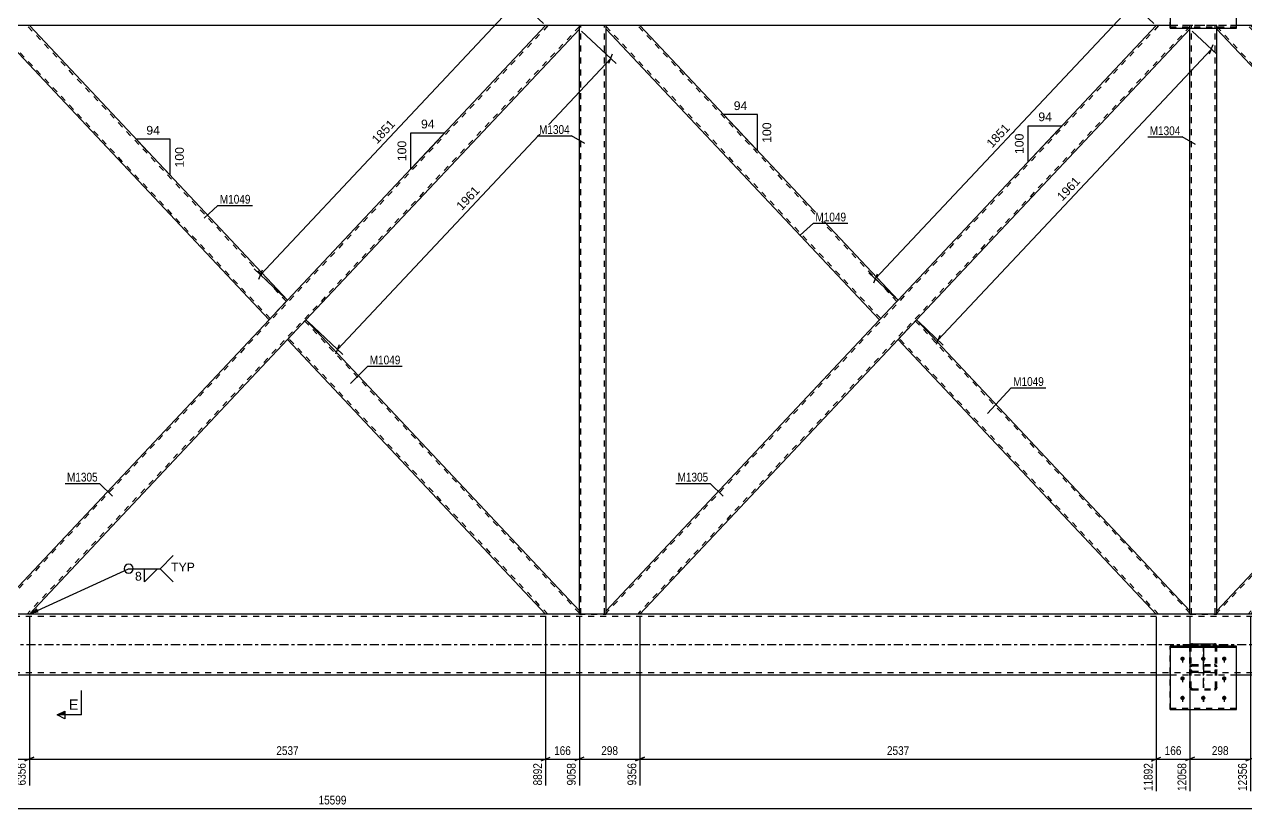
# Model space of a CAD drawing. Header units: millimetres. Extents: x -82 to 1107, y -634 to 207.
# Drawn here: x 417.7 to 817.7, y -266.4 to -9.6 of the extents above; entities that cross this region are included whole.
import ezdxf

# ---------------------------------------------------------------- set-up
doc = ezdxf.new("R2010")
doc.units = ezdxf.units.MM
doc.linetypes.add('DXK_LINE_DOT2', pattern=[3.9198, 1.9599, -1.9599])
doc.linetypes.add('DXK_LINE_DOT3', pattern=[5.9187, 2.979, -0.9799, 0.9799, -0.9799])
doc.styles.add('Arial', font='ARIAL.TTF', dxfattribs={"height": 0.2})
doc.styles.add('Arial Narrow', font='ARIALN.TTF', dxfattribs={"height": 0.2})

# ---------------------------------------------------------------- blocks, each defined once
blk = doc.blocks.new('Part-348435297-4026 - 3826')
at = {"color": 2, "linetype": 'Continuous'}
for p, q in [((814.67, 9.92), (793.01, 9.92)), ((793.01, 9.92), (793.01, -10.81)), ((793.01, 9.55), (814.67, 9.55)), ((814.67, -10.81), (814.67, 9.92)), ((793.01, -10.81), (814.67, -10.81))]:
    blk.add_line(p, q, dxfattribs=at)
at = {"color": 7, "linetype": 'DXK_LINE_DOT2'}
blk.add_line((793.01, -10.44), (814.67, -10.44), dxfattribs=at)
blk = doc.blocks.new('Part-348435297-3962 - 3826')
at = {"color": 7, "linetype": 'DXK_LINE_DOT2'}
for p, q in [((808.23, -10), (799.43, -10)), ((799.43, -11.1), (799.43, -10)), ((799.97, -202.67), (799.97, -10)), ((807.7, -202.67), (807.7, -10)), ((808.23, -11.1), (808.23, -10)), ((799.43, -202.67), (799.43, -201.57)), ((799.43, -202.67), (808.23, -202.67)), ((808.23, -202.67), (808.23, -201.57))]:
    blk.add_line(p, q, dxfattribs=at)
at = {"color": 2, "linetype": 'Continuous'}
for p, q in [((799.43, -201.57), (799.43, -11.1)), ((808.23, -201.57), (808.23, -11.1))]:
    blk.add_line(p, q, dxfattribs=at)
blk = doc.blocks.new('Part-348435297-4035 - 3826')
at = {"color": 7, "linetype": 'DXK_LINE_DOT2'}
for p, q in [((793.01, -10.81), (793.01, 9.92)), ((793.01, 9.92), (814.67, 9.92)), ((793.01, 9.55), (814.67, 9.55)), ((814.67, -10.81), (814.67, 9.92)), ((793.01, -10.44), (814.67, -10.44)), ((814.67, -10.81), (793.01, -10.81))]:
    blk.add_line(p, q, dxfattribs=at)
blk = doc.blocks.new('Part-348435297-3907 - 3826')
at = {"color": 7, "linetype": 'DXK_LINE_DOT2'}
for p, q in [((419.29, -10), (408.24, -10)), ((408.24, -10.81), (408.24, -10)), ((498.16, -105.94), (408.24, -10.32)), ((503.47, -100.3), (418.56, -10)), ((503.78, -99.97), (503.11, -100.69)), ((498.16, -105.94), (498.19, -105.91))]:
    blk.add_line(p, q, dxfattribs=at)
at = {"color": 2, "linetype": 'Continuous'}
for p, q in [((408.24, -11.1), (408.24, -10.81)), ((497.8, -106.33), (408.24, -11.1)), ((503.84, -99.91), (419.29, -10)), ((503.84, -99.91), (503.11, -100.69)), ((503.11, -100.69), (497.8, -106.33))]:
    blk.add_line(p, q, dxfattribs=at)
blk = doc.blocks.new('Part-348435297-3966 - 3826')
at = {"color": 7, "linetype": 'DXK_LINE_DOT2'}
for p, q in [((799.44, -213.24), (799.45, -213.18)), ((799.44, -226.74), (799.44, -213.24)), ((799.87, -213.07), (799.84, -213.24)), ((799.84, -226.74), (799.84, -213.24)), ((799.96, -212.94), (799.87, -213.07)), ((800.09, -212.84), (799.96, -212.94)), ((800.24, -212.81), (800.09, -212.84)), ((800.24, -212.81), (807.44, -212.81)), ((807.59, -212.84), (807.44, -212.81)), ((807.72, -212.94), (807.59, -212.84)), ((807.81, -213.07), (807.72, -212.94)), ((807.84, -213.24), (807.81, -213.07)), ((807.84, -226.74), (807.84, -213.24)), ((808.23, -213.18), (808.24, -213.24)), ((808.24, -226.74), (808.24, -213.24)), ((799.5, -219.69), (799.44, -219.98)), ((799.68, -219.45), (799.5, -219.69)), ((799.94, -219.28), (799.68, -219.45)), ((799.84, -219.98), (799.87, -219.83)), ((799.87, -219.83), (799.96, -219.71)), ((800.24, -219.23), (799.94, -219.28)), ((799.96, -219.71), (800.09, -219.63)), ((800.09, -219.63), (800.24, -219.6)), ((800.24, -219.23), (807.44, -219.23)), ((800.24, -219.6), (807.44, -219.6)), ((807.75, -219.28), (807.44, -219.23)), ((807.44, -219.6), (807.59, -219.63)), ((807.59, -219.63), (807.72, -219.71)), ((807.72, -219.71), (807.81, -219.83)), ((808.01, -219.45), (807.75, -219.28)), ((807.81, -219.83), (807.84, -219.98)), ((808.18, -219.69), (808.01, -219.45)), ((808.24, -219.98), (808.18, -219.69)), ((799.5, -221.22), (799.44, -220.9)), ((799.84, -220.9), (799.87, -221.06)), ((799.87, -221.06), (799.96, -221.2)), ((800.24, -221.75), (799.94, -221.68)), ((799.96, -221.2), (800.09, -221.29)), ((800.09, -221.29), (800.24, -221.32)), ((800.24, -221.32), (807.44, -221.32)), ((800.24, -221.75), (807.44, -221.75)), ((807.44, -221.32), (807.59, -221.29)), ((807.75, -221.68), (807.44, -221.75)), ((807.59, -221.29), (807.72, -221.2)), ((807.72, -221.2), (807.81, -221.06)), ((807.81, -221.06), (807.84, -220.9)), ((808.24, -220.9), (808.18, -221.22)), ((799.44, -226.74), (799.5, -227.03)), ((799.5, -227.03), (799.68, -227.27)), ((799.68, -227.27), (799.94, -227.44)), ((799.87, -226.89), (799.84, -226.74)), ((799.96, -227.01), (799.87, -226.89)), ((799.94, -227.44), (800.24, -227.49)), ((800.09, -227.09), (799.96, -227.01)), ((800.24, -227.12), (800.09, -227.09)), ((800.24, -227.12), (807.44, -227.12)), ((800.24, -227.49), (807.44, -227.49)), ((807.59, -227.09), (807.44, -227.12)), ((807.44, -227.49), (807.75, -227.44)), ((807.72, -227.01), (807.59, -227.09)), ((807.81, -226.89), (807.72, -227.01)), ((807.75, -227.44), (808.01, -227.27)), ((807.84, -226.74), (807.81, -226.89)), ((808.01, -227.27), (808.18, -227.03)), ((808.18, -227.03), (808.24, -226.74))]:
    blk.add_line(p, q, dxfattribs=at)
at = {"color": 2, "linetype": 'Continuous'}
for p, q in [((799.45, -213.18), (799.5, -212.91)), ((799.94, -212.45), (800.24, -212.38)), ((800.24, -212.38), (807.44, -212.38)), ((807.44, -212.38), (807.75, -212.45)), ((808.18, -212.91), (808.23, -213.18))]:
    blk.add_line(p, q, dxfattribs=at)
at = {"color": 7, "linetype": 'DXK_LINE_DOT3'}
blk.add_line((803.84, -213.65), (803.84, -226.78), dxfattribs=at)
at = {"color": 2, "linetype": 'Continuous'}
for centre, start, end in [((800.28, -213.2), 114.3199, 159.2417), ((807.41, -213.2), 20.7583, 65.6801)]:
    blk.add_arc(centre, 0.827, start, end, dxfattribs=at)
at = {"color": 7, "linetype": 'DXK_LINE_DOT2'}
for centre, start, end in [((800.28, -220.93), 200.7583, 245.6801), ((807.41, -220.93), 294.3199, 339.2417)]:
    blk.add_arc(centre, 0.827, start, end, dxfattribs=at)
blk = doc.blocks.new('Part-348435297-3902 - 3826')
at = {"color": 7, "linetype": 'DXK_LINE_DOT2'}
for p, q in [((589.12, -10), (408.24, -202.34)), ((599.43, -10.32), (418.56, -202.67)), ((599.43, -10), (588.39, -10)), ((503.84, -99.91), (497.8, -106.33)), ((509.88, -106.33), (503.84, -112.76)), ((419.29, -202.67), (408.24, -202.67))]:
    blk.add_line(p, q, dxfattribs=at)
at = {"color": 2, "linetype": 'Continuous'}
for p, q in [((588.39, -10), (503.84, -99.91)), ((599.43, -11.1), (509.88, -106.33)), ((599.43, -11.1), (599.43, -10)), ((497.8, -106.33), (408.24, -201.57)), ((503.84, -112.76), (419.29, -202.67)), ((408.24, -202.67), (408.24, -201.57))]:
    blk.add_line(p, q, dxfattribs=at)
blk = doc.blocks.new('Part-348435297-3912 - 3826')
at = {"color": 7, "linetype": 'DXK_LINE_DOT2'}
for p, q in [((789.12, -10), (608.23, -202.34)), ((799.43, -10.32), (618.55, -202.67)), ((799.43, -10), (788.39, -10)), ((799.43, -10.81), (799.43, -10)), ((703.83, -99.91), (697.79, -106.33)), ((709.87, -106.33), (703.83, -112.76)), ((619.28, -202.67), (608.23, -202.67))]:
    blk.add_line(p, q, dxfattribs=at)
at = {"color": 2, "linetype": 'Continuous'}
for p, q in [((788.39, -10), (703.83, -99.91)), ((799.43, -11.1), (709.87, -106.33)), ((799.43, -11.1), (799.43, -10.81)), ((697.79, -106.33), (608.23, -201.57)), ((703.83, -112.76), (619.28, -202.67)), ((608.23, -202.53), (608.23, -201.57)), ((608.23, -202.67), (608.23, -202.53))]:
    blk.add_line(p, q, dxfattribs=at)
blk = doc.blocks.new('Part-348435297-3917 - 3826')
at = {"color": 2, "linetype": 'Continuous'}
for p, q in [((608.23, -11.1), (608.23, -10)), ((697.79, -106.33), (608.23, -11.1)), ((703.83, -99.91), (619.28, -10)), ((703.83, -99.91), (703.1, -100.69)), ((703.1, -100.69), (697.79, -106.33))]:
    blk.add_line(p, q, dxfattribs=at)
at = {"color": 7, "linetype": 'DXK_LINE_DOT2'}
for p, q in [((619.28, -10), (608.23, -10)), ((698.16, -105.94), (608.23, -10.32)), ((703.47, -100.3), (618.55, -10)), ((703.78, -99.97), (703.1, -100.69)), ((698.16, -105.94), (698.19, -105.91))]:
    blk.add_line(p, q, dxfattribs=at)
blk = doc.blocks.new('Part-348435297-3922 - 3826')
at = {"color": 7, "linetype": 'DXK_LINE_DOT2'}
for p, q in [((989.12, -10), (808.23, -202.34)), ((999.43, -10.32), (818.55, -202.67)), ((999.43, -10), (988.39, -10)), ((903.83, -99.91), (897.79, -106.33)), ((819.28, -202.67), (808.23, -202.67))]:
    blk.add_line(p, q, dxfattribs=at)
at = {"color": 2, "linetype": 'Continuous'}
for p, q in [((999.43, -11.1), (819.28, -202.67)), ((988.39, -10), (903.83, -99.91)), ((999.43, -11.1), (999.43, -10)), ((808.23, -201.57), (897.79, -106.33)), ((808.23, -202.67), (808.23, -201.57))]:
    blk.add_line(p, q, dxfattribs=at)
blk = doc.blocks.new('Part-348435297-3987 - 3826')
at = {"color": 2, "linetype": 'Continuous'}
for p, q in [((509.88, -106.33), (503.84, -112.76)), ((599.43, -201.56), (509.88, -106.33)), ((588.39, -202.67), (503.84, -112.76)), ((599.43, -202.67), (599.43, -201.56))]:
    blk.add_line(p, q, dxfattribs=at)
at = {"color": 7, "linetype": 'DXK_LINE_DOT2'}
for p, q in [((599.43, -202.34), (509.51, -106.72)), ((504.2, -112.37), (504.23, -112.34)), ((589.12, -202.67), (504.2, -112.37)), ((599.43, -202.67), (588.39, -202.67))]:
    blk.add_line(p, q, dxfattribs=at)
blk = doc.blocks.new('Part-348435297-3927 - 3826')
at = {"color": 7, "linetype": 'DXK_LINE_DOT2'}
for p, q in [((819.28, -10), (808.23, -10)), ((808.23, -10.81), (808.23, -10)), ((898.16, -105.94), (808.23, -10.32)), ((903.47, -100.3), (818.55, -10)), ((903.38, -100.39), (903.1, -100.69)), ((903.62, -100.14), (903.47, -100.3)), ((898.16, -105.94), (898.19, -105.91))]:
    blk.add_line(p, q, dxfattribs=at)
at = {"color": 2, "linetype": 'Continuous'}
for p, q in [((808.23, -11.1), (808.23, -10.81)), ((897.79, -106.33), (808.23, -11.1)), ((903.83, -99.91), (819.28, -10)), ((903.83, -99.91), (903.62, -100.14)), ((903.1, -100.69), (897.79, -106.33)), ((903.62, -100.14), (903.1, -100.69))]:
    blk.add_line(p, q, dxfattribs=at)
blk = doc.blocks.new('Part-348435297-3957 - 3826')
at = {"color": 7, "linetype": 'DXK_LINE_DOT2'}
for p, q in [((608.23, -10), (599.43, -10)), ((599.43, -11.1), (599.43, -10)), ((599.97, -202.67), (599.97, -10)), ((607.7, -202.67), (607.7, -10)), ((608.23, -11.1), (608.23, -10)), ((599.43, -202.67), (599.43, -201.56)), ((599.43, -202.67), (608.23, -202.67)), ((608.23, -202.67), (608.23, -201.57))]:
    blk.add_line(p, q, dxfattribs=at)
at = {"color": 2, "linetype": 'Continuous'}
for p, q in [((599.43, -201.56), (599.43, -11.1)), ((608.23, -201.57), (608.23, -11.1))]:
    blk.add_line(p, q, dxfattribs=at)
blk = doc.blocks.new('Part-348435297-4029 - 3826')
at = {"color": 2, "linetype": 'Continuous'}
for p, q in [((814.67, -213.18), (793.01, -213.18)), ((793.01, -213.18), (793.01, -233.9)), ((793.01, -213.54), (814.67, -213.54)), ((814.67, -233.9), (814.67, -213.18)), ((793.01, -233.9), (814.67, -233.9))]:
    blk.add_line(p, q, dxfattribs=at)
at = {"color": 7, "linetype": 'DXK_LINE_DOT2'}
blk.add_line((793.01, -233.54), (814.67, -233.54), dxfattribs=at)
blk = doc.blocks.new('Part-348435297-3992 - 3826')
at = {"color": 2, "linetype": 'Continuous'}
for p, q in [((709.87, -106.33), (703.83, -112.76)), ((799.43, -201.57), (709.87, -106.33)), ((788.39, -202.67), (703.83, -112.76)), ((799.43, -202.67), (799.43, -201.57))]:
    blk.add_line(p, q, dxfattribs=at)
at = {"color": 7, "linetype": 'DXK_LINE_DOT2'}
for p, q in [((799.43, -202.34), (709.51, -106.72)), ((704.2, -112.37), (704.23, -112.34)), ((789.12, -202.67), (704.2, -112.37)), ((799.43, -202.67), (788.39, -202.67))]:
    blk.add_line(p, q, dxfattribs=at)
blk = doc.blocks.new('Part-348435297-4001 - 3826')
at = {"color": 7, "linetype": 'DXK_LINE_DOT2'}
for p, q in [((799.5, -212.91), (799.44, -213.24)), ((799.44, -226.74), (799.44, -213.24)), ((799.84, -213.24), (799.87, -213.07)), ((799.84, -226.74), (799.84, -213.24)), ((799.87, -213.07), (799.96, -212.94)), ((800.24, -212.39), (799.94, -212.45)), ((799.96, -212.94), (800.09, -212.84)), ((800.09, -212.84), (800.24, -212.81)), ((800.24, -212.39), (807.44, -212.39)), ((800.24, -212.81), (807.44, -212.81)), ((807.75, -212.45), (807.44, -212.39)), ((807.44, -212.81), (807.59, -212.84)), ((807.59, -212.84), (807.72, -212.94)), ((807.72, -212.94), (807.81, -213.07)), ((807.81, -213.07), (807.84, -213.24)), ((807.84, -226.74), (807.84, -213.24)), ((808.24, -213.24), (808.18, -212.91)), ((808.24, -226.74), (808.24, -213.24)), ((799.44, -219.98), (799.5, -219.69)), ((799.5, -219.69), (799.68, -219.45)), ((799.68, -219.45), (799.94, -219.28)), ((799.87, -219.83), (799.84, -219.98)), ((799.96, -219.71), (799.87, -219.83)), ((799.94, -219.28), (800.24, -219.23)), ((800.09, -219.63), (799.96, -219.71)), ((800.24, -219.6), (800.09, -219.63)), ((800.24, -219.23), (807.44, -219.23)), ((800.24, -219.6), (807.44, -219.6)), ((807.44, -219.23), (807.75, -219.28)), ((807.59, -219.63), (807.44, -219.6)), ((807.72, -219.71), (807.59, -219.63)), ((807.81, -219.83), (807.72, -219.71)), ((807.75, -219.28), (808.01, -219.45)), ((807.84, -219.98), (807.81, -219.83)), ((808.01, -219.45), (808.18, -219.69)), ((808.18, -219.69), (808.24, -219.98)), ((799.44, -220.9), (799.5, -221.22)), ((799.87, -221.06), (799.84, -220.9)), ((799.96, -221.2), (799.87, -221.06)), ((799.94, -221.69), (800.24, -221.75)), ((800.09, -221.29), (799.96, -221.2)), ((800.24, -221.32), (800.09, -221.29)), ((800.24, -221.32), (807.44, -221.32)), ((800.24, -221.75), (807.44, -221.75)), ((807.59, -221.29), (807.44, -221.32)), ((807.44, -221.75), (807.75, -221.69)), ((807.72, -221.2), (807.59, -221.29)), ((807.81, -221.06), (807.72, -221.2)), ((807.84, -220.9), (807.81, -221.06)), ((808.18, -221.22), (808.24, -220.9)), ((799.5, -227.03), (799.44, -226.74)), ((799.68, -227.27), (799.5, -227.03)), ((799.94, -227.44), (799.68, -227.27)), ((799.84, -226.74), (799.87, -226.89)), ((799.87, -226.89), (799.96, -227.01)), ((800.24, -227.5), (799.94, -227.44)), ((799.96, -227.01), (800.09, -227.09)), ((800.09, -227.09), (800.24, -227.12)), ((800.24, -227.12), (807.44, -227.12)), ((800.24, -227.5), (807.44, -227.5)), ((807.44, -227.12), (807.59, -227.09)), ((807.75, -227.44), (807.44, -227.5)), ((807.59, -227.09), (807.72, -227.01)), ((807.72, -227.01), (807.81, -226.89)), ((808.01, -227.27), (807.75, -227.44)), ((807.81, -226.89), (807.84, -226.74)), ((808.18, -227.03), (808.01, -227.27)), ((808.24, -226.74), (808.18, -227.03))]:
    blk.add_line(p, q, dxfattribs=at)
at = {"color": 7, "linetype": 'DXK_LINE_DOT3'}
blk.add_line((803.84, -226.78), (803.84, -213.65), dxfattribs=at)
at = {"color": 7, "linetype": 'DXK_LINE_DOT2'}
for centre, start, end in [((800.28, -213.2), 114.32, 159.2417), ((807.41, -213.2), 20.7583, 65.68), ((800.28, -220.93), 200.7583, 245.68), ((807.41, -220.93), 294.32, 339.2417)]:
    blk.add_arc(centre, 0.827, start, end, dxfattribs=at)
blk = doc.blocks.new('Part-348435297-4042 - 3826')
at = {"color": 7, "linetype": 'DXK_LINE_DOT2'}
for p, q in [((793.01, -233.91), (793.01, -213.18)), ((793.01, -213.18), (814.67, -213.18)), ((793.01, -213.55), (814.67, -213.55)), ((814.67, -233.91), (814.67, -213.18)), ((793.01, -233.54), (814.67, -233.54)), ((793.01, -233.91), (814.67, -233.91))]:
    blk.add_line(p, q, dxfattribs=at)
blk = doc.blocks.new('Part-348435297-4078 - 3826')
at = {"color": 2, "linetype": 'Continuous'}
for p, q in [((793.01, -10), (414.67, -10)), ((1035.5, -10), (814.67, -10))]:
    blk.add_line(p, q, dxfattribs=at)
at = {"color": 7, "linetype": 'DXK_LINE_DOT2'}
blk.add_line((814.67, -10), (793.01, -10), dxfattribs=at)
blk = doc.blocks.new('Part-348435297-4081 - 3826')
at = {"color": 7, "linetype": 'DXK_LINE_DOT2'}
for p, q in [((968.83, -203.47), (45.43, -203.47)), ((968.83, -221.87), (45.43, -221.87)), ((814.67, -222.67), (793.01, -222.67))]:
    blk.add_line(p, q, dxfattribs=at)
at = {"color": 2, "linetype": 'Continuous'}
for p, q in [((960.83, -202.67), (399.84, -202.67)), ((793.01, -222.67), (414.67, -222.67)), ((960.83, -222.67), (814.67, -222.67))]:
    blk.add_line(p, q, dxfattribs=at)
at = {"color": 7, "linetype": 'DXK_LINE_DOT3'}
blk.add_line((45.43, -212.67), (968.83, -212.67), dxfattribs=at)
blk = doc.blocks.new('Bolt-348435297-4177 - 3826')
at = {"linetype": 'Continuous'}
for points in [[(797.01, -216.61), (797.16, -216.63), (797.31, -216.67), (797.44, -216.75), (797.55, -216.84), (797.64, -216.96), (797.71, -217.09), (797.74, -217.23), (797.74, -217.38), (797.71, -217.52), (797.64, -217.65), (797.55, -217.76), (797.44, -217.86), (797.31, -217.93), (797.16, -217.98), (797.01, -217.99), (796.86, -217.98), (796.71, -217.93), (796.58, -217.86), (796.46, -217.76), (796.37, -217.65), (796.31, -217.52), (796.28, -217.38), (796.28, -217.23), (796.31, -217.09), (796.37, -216.96), (796.46, -216.84), (796.58, -216.75), (796.71, -216.67), (796.86, -216.63)], [(803.81, -216.61), (803.96, -216.63), (804.11, -216.67), (804.24, -216.75), (804.35, -216.84), (804.44, -216.96), (804.51, -217.09), (804.54, -217.23), (804.54, -217.38), (804.51, -217.52), (804.44, -217.65), (804.35, -217.76), (804.24, -217.86), (804.11, -217.93), (803.96, -217.98), (803.81, -217.99), (803.66, -217.98), (803.51, -217.93), (803.38, -217.86), (803.26, -217.76), (803.17, -217.65), (803.11, -217.52), (803.08, -217.38), (803.08, -217.23), (803.11, -217.09), (803.17, -216.96), (803.26, -216.84), (803.38, -216.75), (803.51, -216.67), (803.66, -216.63)], [(810.67, -216.61), (810.83, -216.63), (810.97, -216.67), (811.11, -216.75), (811.22, -216.84), (811.31, -216.96), (811.37, -217.09), (811.4, -217.23), (811.4, -217.38), (811.37, -217.52), (811.31, -217.65), (811.22, -217.76), (811.11, -217.86), (810.97, -217.93), (810.83, -217.98), (810.67, -217.99), (810.52, -217.98), (810.38, -217.93), (810.24, -217.86), (810.13, -217.76), (810.04, -217.65), (809.98, -217.52), (809.95, -217.38), (809.95, -217.23), (809.98, -217.09), (810.04, -216.96), (810.13, -216.84), (810.24, -216.75), (810.38, -216.67), (810.52, -216.63)], [(797.01, -223.07), (797.16, -223.08), (797.31, -223.13), (797.44, -223.2), (797.55, -223.29), (797.64, -223.41), (797.71, -223.54), (797.74, -223.68), (797.74, -223.83), (797.71, -223.97), (797.64, -224.1), (797.55, -224.22), (797.44, -224.31), (797.31, -224.39), (797.16, -224.43), (797.01, -224.45), (796.86, -224.43), (796.71, -224.39), (796.58, -224.31), (796.46, -224.22), (796.37, -224.1), (796.31, -223.97), (796.28, -223.83), (796.28, -223.68), (796.31, -223.54), (796.37, -223.41), (796.46, -223.29), (796.58, -223.2), (796.71, -223.13), (796.86, -223.08)], [(810.67, -223.07), (810.83, -223.08), (810.97, -223.13), (811.11, -223.2), (811.22, -223.29), (811.31, -223.41), (811.37, -223.54), (811.4, -223.68), (811.4, -223.83), (811.37, -223.97), (811.31, -224.1), (811.22, -224.22), (811.11, -224.31), (810.97, -224.39), (810.83, -224.43), (810.67, -224.45), (810.52, -224.43), (810.38, -224.39), (810.24, -224.31), (810.13, -224.22), (810.04, -224.1), (809.98, -223.97), (809.95, -223.83), (809.95, -223.68), (809.98, -223.54), (810.04, -223.41), (810.13, -223.29), (810.24, -223.2), (810.38, -223.13), (810.52, -223.08)], [(797.01, -229.46), (797.16, -229.47), (797.31, -229.52), (797.44, -229.59), (797.55, -229.68), (797.64, -229.8), (797.71, -229.93), (797.74, -230.07), (797.74, -230.22), (797.71, -230.36), (797.64, -230.49), (797.55, -230.61), (797.44, -230.7), (797.31, -230.78), (797.16, -230.82), (797.01, -230.84), (796.86, -230.82), (796.71, -230.78), (796.58, -230.7), (796.46, -230.61), (796.37, -230.49), (796.31, -230.36), (796.28, -230.22), (796.28, -230.07), (796.31, -229.93), (796.37, -229.8), (796.46, -229.68), (796.58, -229.59), (796.71, -229.52), (796.86, -229.47)], [(803.81, -229.46), (803.96, -229.47), (804.11, -229.52), (804.24, -229.59), (804.35, -229.68), (804.44, -229.8), (804.51, -229.93), (804.54, -230.07), (804.54, -230.22), (804.51, -230.36), (804.44, -230.49), (804.35, -230.61), (804.24, -230.7), (804.11, -230.78), (803.96, -230.82), (803.81, -230.84), (803.66, -230.82), (803.51, -230.78), (803.38, -230.7), (803.26, -230.61), (803.17, -230.49), (803.11, -230.36), (803.08, -230.22), (803.08, -230.07), (803.11, -229.93), (803.17, -229.8), (803.26, -229.68), (803.38, -229.59), (803.51, -229.52), (803.66, -229.47)], [(810.67, -229.46), (810.83, -229.47), (810.97, -229.52), (811.11, -229.59), (811.22, -229.68), (811.31, -229.8), (811.37, -229.93), (811.4, -230.07), (811.4, -230.22), (811.37, -230.36), (811.31, -230.49), (811.22, -230.61), (811.11, -230.7), (810.97, -230.78), (810.83, -230.82), (810.67, -230.84), (810.52, -230.82), (810.38, -230.78), (810.24, -230.7), (810.13, -230.61), (810.04, -230.49), (809.98, -230.36), (809.95, -230.22), (809.95, -230.07), (809.98, -229.93), (810.04, -229.8), (810.13, -229.68), (810.24, -229.59), (810.38, -229.52), (810.52, -229.47)]]:
    blk.add_hatch(color=1, dxfattribs=at).paths.add_polyline_path(points)
at = {"color": 1, "linetype": 'Continuous'}
for p, q in [((797.01, -216.64), (797.01, -218.53)), ((803.81, -216.64), (803.81, -218.53)), ((810.67, -216.64), (810.67, -218.53)), ((797.01, -223.09), (797.01, -224.99)), ((810.67, -223.09), (810.67, -224.99)), ((797.01, -229.48), (797.01, -231.38)), ((803.81, -229.48), (803.81, -231.38)), ((810.67, -229.48), (810.67, -231.38))]:
    blk.add_line(p, q, dxfattribs=at)
blk = doc.blocks.new('Bolt-348435297-4182 - 3826')
at = {"color": 1, "linetype": 'DXK_LINE_DOT2'}
for p, q in [((797.01, -216.64), (797.01, -218.54)), ((803.87, -216.64), (803.87, -218.54)), ((810.67, -216.64), (810.67, -218.54)), ((797.01, -223.1), (797.01, -224.99)), ((810.67, -223.1), (810.67, -224.99)), ((797.01, -229.49), (797.01, -231.38)), ((803.87, -229.49), (803.87, -231.38)), ((810.67, -229.49), (810.67, -231.38))]:
    blk.add_line(p, q, dxfattribs=at)
blk = doc.blocks.new('AngleDimension-348435297-11701 - 3826')
at = {"color": 7, "linetype": 'Continuous'}
for p, q in [((457.99, -51.16), (454.27, -47.2)), ((465.37, -47.2), (454.27, -47.2)), ((465.37, -59.01), (454.27, -47.2)), ((465.37, -59.01), (465.37, -47.2))]:
    blk.add_line(p, q, dxfattribs=at)
at = {"color": 0}
for points in [[(462.65, -46.3), (462.65, -42.1), (457, -42.1), (457, -46.3)], [(470.47, -49.17), (466.27, -49.17), (466.27, -57.04), (470.47, -57.04)]]:
    blk.add_wipeout(points, dxfattribs=at)
at = {"color": 3, "style": 'Arial'}
blk.add_text('94', height=2.865, dxfattribs=at).set_placement((457.6, -45.7))
blk.add_text('100', height=2.865, rotation=90.0002, dxfattribs=at).set_placement((469.87, -56.44))
blk = doc.blocks.new('StraightDimension-348435297-8928 - 3826')
at = {"color": 7, "linetype": 'Continuous'}
for p, q in [((399.44, -203.67), (399.44, -258.78)), ((419.29, -203.67), (419.29, -258.78)), ((400.94, -249.57), (397.94, -250.77)), ((399.44, -250.17), (419.29, -250.17)), ((417.79, -250.77), (420.79, -249.57))]:
    blk.add_line(p, q, dxfattribs=at)
at = {"color": 0}
blk.add_wipeout([(412.71, -249.42), (412.71, -245.22), (406.02, -245.22), (406.02, -249.42)], dxfattribs=at)
at = {"color": 3, "style": 'Arial Narrow'}
blk.add_text('298', height=2.863, dxfattribs=at).set_placement((406.62, -248.82))
at = {"color": 0, "linetype": 'Continuous'}
blk.add_wipeout([(418.69, -250.87), (414.49, -250.87), (414.49, -259.38), (418.69, -259.38)], dxfattribs=at)
at = {"color": 3, "linetype": 'Continuous', "style": 'Arial Narrow'}
blk.add_text('6356', height=2.863, rotation=90.0002, dxfattribs=at).set_placement((418.09, -258.78))
blk = doc.blocks.new('StraightDimension-348435297-8924 - 3826')
at = {"color": 7, "linetype": 'Continuous'}
for p, q in [((619.28, -203.67), (619.28, -258.78)), ((788.39, -203.67), (788.39, -260.61)), ((620.78, -249.57), (617.78, -250.77)), ((619.28, -250.17), (788.39, -250.17)), ((786.89, -250.77), (789.89, -249.57))]:
    blk.add_line(p, q, dxfattribs=at)
at = {"color": 0}
blk.add_wipeout([(708.09, -249.42), (708.09, -245.22), (699.58, -245.22), (699.58, -249.42)], dxfattribs=at)
at = {"color": 0, "linetype": 'Continuous'}
blk.add_wipeout([(787.79, -250.87), (783.59, -250.87), (783.59, -261.21), (787.79, -261.21)], dxfattribs=at)
at = {"color": 3, "style": 'Arial Narrow'}
blk.add_text('2537', height=2.863, dxfattribs=at).set_placement((700.18, -248.82))
at = {"color": 3, "linetype": 'Continuous', "style": 'Arial Narrow'}
blk.add_text('11892', height=2.863, rotation=90.0002, dxfattribs=at).set_placement((787.19, -260.61))
blk = doc.blocks.new('StraightDimension-348435297-5462 - 3826')
at = {"color": 7, "linetype": 'Continuous'}
blk.add_line((0, -266.36), (1037.17, -266.36), dxfattribs=at)
at = {"color": 0}
blk.add_wipeout([(523.75, -265.61), (523.75, -261.41), (513.41, -261.41), (513.41, -265.61)], dxfattribs=at)
at = {"color": 3, "style": 'Arial Narrow'}
blk.add_text('15599', height=2.863, dxfattribs=at).set_placement((514.01, -265.01))
blk = doc.blocks.new('StraightDimension-348435297-8922 - 3826')
at = {"color": 7, "linetype": 'Continuous'}
for p, q in [((799.43, -203.67), (799.43, -260.61)), ((819.28, -203.67), (819.28, -260.61)), ((800.93, -249.57), (797.93, -250.77)), ((799.43, -250.17), (819.28, -250.17)), ((817.78, -250.77), (820.78, -249.57))]:
    blk.add_line(p, q, dxfattribs=at)
at = {"color": 0}
blk.add_wipeout([(812.7, -249.42), (812.7, -245.22), (806.01, -245.22), (806.01, -249.42)], dxfattribs=at)
at = {"color": 3, "style": 'Arial Narrow'}
blk.add_text('298', height=2.863, dxfattribs=at).set_placement((806.61, -248.82))
at = {"color": 0, "linetype": 'Continuous'}
blk.add_wipeout([(818.68, -250.87), (814.48, -250.87), (814.48, -261.21), (818.68, -261.21)], dxfattribs=at)
at = {"color": 3, "linetype": 'Continuous', "style": 'Arial Narrow'}
blk.add_text('12356', height=2.863, rotation=90.0002, dxfattribs=at).set_placement((818.08, -260.61))
blk = doc.blocks.new('StraightDimension-348435297-8923 - 3826')
at = {"color": 7, "linetype": 'Continuous'}
for p, q in [((788.39, -203.67), (788.39, -260.61)), ((799.43, -203.67), (799.43, -260.61)), ((786.89, -250.77), (789.89, -249.57)), ((788.39, -250.17), (799.43, -250.17)), ((800.93, -249.57), (797.93, -250.77))]:
    blk.add_line(p, q, dxfattribs=at)
at = {"color": 0}
blk.add_wipeout([(797.25, -249.42), (797.25, -245.22), (790.57, -245.22), (790.57, -249.42)], dxfattribs=at)
at = {"color": 3, "style": 'Arial Narrow'}
blk.add_text('166', height=2.863, dxfattribs=at).set_placement((791.17, -248.82))
at = {"color": 0, "linetype": 'Continuous'}
blk.add_wipeout([(798.83, -250.87), (794.63, -250.87), (794.63, -261.21), (798.83, -261.21)], dxfattribs=at)
at = {"color": 3, "linetype": 'Continuous', "style": 'Arial Narrow'}
blk.add_text('12058', height=2.863, rotation=90.0002, dxfattribs=at).set_placement((798.23, -260.61))
blk = doc.blocks.new('StraightDimension-348435297-8925 - 3826')
at = {"color": 7, "linetype": 'Continuous'}
for p, q in [((599.43, -203.67), (599.43, -258.78)), ((619.28, -203.67), (619.28, -258.78)), ((600.93, -249.57), (597.93, -250.77)), ((599.43, -250.17), (619.28, -250.17)), ((617.78, -250.77), (620.78, -249.57))]:
    blk.add_line(p, q, dxfattribs=at)
at = {"color": 0}
blk.add_wipeout([(612.7, -249.42), (612.7, -245.22), (606.01, -245.22), (606.01, -249.42)], dxfattribs=at)
at = {"color": 3, "style": 'Arial Narrow'}
blk.add_text('298', height=2.863, dxfattribs=at).set_placement((606.61, -248.82))
at = {"color": 0, "linetype": 'Continuous'}
blk.add_wipeout([(618.68, -250.87), (614.48, -250.87), (614.48, -259.38), (618.68, -259.38)], dxfattribs=at)
at = {"color": 3, "linetype": 'Continuous', "style": 'Arial Narrow'}
blk.add_text('9356', height=2.863, rotation=90.0002, dxfattribs=at).set_placement((618.08, -258.78))
blk = doc.blocks.new('StraightDimension-348435297-8926 - 3826')
at = {"color": 7, "linetype": 'Continuous'}
for p, q in [((588.39, -203.67), (588.39, -258.78)), ((599.43, -203.67), (599.43, -258.78)), ((586.89, -250.77), (589.89, -249.57)), ((588.39, -250.17), (599.43, -250.17)), ((600.93, -249.57), (597.93, -250.77))]:
    blk.add_line(p, q, dxfattribs=at)
at = {"color": 0}
blk.add_wipeout([(597.25, -249.42), (597.25, -245.22), (590.57, -245.22), (590.57, -249.42)], dxfattribs=at)
at = {"color": 3, "style": 'Arial Narrow'}
blk.add_text('166', height=2.863, dxfattribs=at).set_placement((591.17, -248.82))
at = {"color": 0, "linetype": 'Continuous'}
blk.add_wipeout([(598.83, -250.87), (594.63, -250.87), (594.63, -259.38), (598.83, -259.38)], dxfattribs=at)
at = {"color": 3, "linetype": 'Continuous', "style": 'Arial Narrow'}
blk.add_text('9058', height=2.863, rotation=90.0002, dxfattribs=at).set_placement((598.23, -258.78))
blk = doc.blocks.new('StraightDimension-348435297-8927 - 3826')
at = {"color": 7, "linetype": 'Continuous'}
for p, q in [((419.29, -203.67), (419.29, -258.78)), ((588.39, -203.67), (588.39, -258.78)), ((420.79, -249.57), (417.79, -250.77)), ((419.29, -250.17), (588.39, -250.17)), ((586.89, -250.77), (589.89, -249.57))]:
    blk.add_line(p, q, dxfattribs=at)
at = {"color": 0}
blk.add_wipeout([(508.09, -249.42), (508.09, -245.22), (499.58, -245.22), (499.58, -249.42)], dxfattribs=at)
at = {"color": 0, "linetype": 'Continuous'}
blk.add_wipeout([(587.79, -250.87), (583.59, -250.87), (583.59, -259.38), (587.79, -259.38)], dxfattribs=at)
at = {"color": 3, "style": 'Arial Narrow'}
blk.add_text('2537', height=2.863, dxfattribs=at).set_placement((500.18, -248.82))
at = {"color": 3, "linetype": 'Continuous', "style": 'Arial Narrow'}
blk.add_text('8892', height=2.863, rotation=90.0002, dxfattribs=at).set_placement((587.19, -258.78))
blk = doc.blocks.new('AngleDimension-348435297-11716 - 3826')
at = {"color": 7, "linetype": 'Continuous'}
for p, q in [((544.24, -45.14), (555.34, -45.14)), ((544.24, -56.94), (555.34, -45.14)), ((544.24, -56.94), (544.24, -45.14)), ((549.76, -51.08), (555.34, -45.14))]:
    blk.add_line(p, q, dxfattribs=at)
at = {"color": 0}
for points in [[(552.62, -44.24), (552.62, -40.04), (546.97, -40.04), (546.97, -44.24)], [(543.34, -47.11), (539.14, -47.11), (539.14, -54.98), (543.34, -54.98)]]:
    blk.add_wipeout(points, dxfattribs=at)
at = {"color": 3, "style": 'Arial'}
blk.add_text('94', height=2.865, dxfattribs=at).set_placement((547.57, -43.64))
blk.add_text('100', height=2.865, rotation=90.0002, dxfattribs=at).set_placement((542.74, -54.38))
blk = doc.blocks.new('AngleDimension-348435297-11731 - 3826')
at = {"color": 7, "linetype": 'Continuous'}
for p, q in [((652.62, -45.46), (646.68, -39.14)), ((657.78, -39.14), (646.68, -39.14)), ((657.78, -50.94), (646.68, -39.14)), ((657.78, -50.94), (657.78, -39.14))]:
    blk.add_line(p, q, dxfattribs=at)
at = {"color": 0}
for points in [[(655.06, -38.24), (655.06, -34.04), (649.41, -34.04), (649.41, -38.24)], [(662.88, -41.11), (658.68, -41.11), (658.68, -48.98), (662.88, -48.98)]]:
    blk.add_wipeout(points, dxfattribs=at)
at = {"color": 3, "style": 'Arial'}
blk.add_text('94', height=2.865, dxfattribs=at).set_placement((650.01, -37.64))
blk.add_text('100', height=2.865, rotation=90.0002, dxfattribs=at).set_placement((662.28, -48.38))
blk = doc.blocks.new('AngleDimension-348435297-11746 - 3826')
at = {"color": 7, "linetype": 'Continuous'}
for p, q in [((746.45, -42.79), (757.55, -42.79)), ((746.45, -54.59), (757.55, -42.79)), ((746.45, -54.59), (746.45, -42.79)), ((747.8, -53.16), (757.55, -42.79))]:
    blk.add_line(p, q, dxfattribs=at)
at = {"color": 0}
for points in [[(754.82, -41.89), (754.82, -37.69), (749.18, -37.69), (749.18, -41.89)], [(745.55, -44.76), (741.35, -44.76), (741.35, -52.63), (745.55, -52.63)]]:
    blk.add_wipeout(points, dxfattribs=at)
at = {"color": 3, "style": 'Arial'}
blk.add_text('94', height=2.865, dxfattribs=at).set_placement((749.78, -41.29))
blk.add_text('100', height=2.865, rotation=90.0002, dxfattribs=at).set_placement((744.95, -52.03))
blk = doc.blocks.new('StraightDimension-348435297-11844 - 3826')
at = {"color": 7, "linetype": 'Continuous'}
for p, q in [((800.16, -11.79), (808.2, -19.35)), ((716.89, -112.94), (806.45, -17.7)), ((805.86, -19.21), (807.04, -16.2)), ((710.6, -107.02), (718.64, -114.58)), ((717.48, -111.43), (716.3, -114.44))]:
    blk.add_line(p, q, dxfattribs=at)
at = {"color": 0}
blk.add_wipeout([(764.59, -61.13), (761.53, -58.25), (754.61, -65.61), (757.67, -68.48)], dxfattribs=at)
at = {"color": 3, "style": 'Arial'}
blk.add_text('1961', height=2.865, rotation=46.7591, dxfattribs=at).set_placement((757.64, -67.64))
blk = doc.blocks.new('StraightDimension-348435297-11860 - 3826')
at = {"color": 7, "linetype": 'Continuous'}
for p, q in [((696.35, -92.87), (780.9, -2.96)), ((787.66, -9.31), (778.83, -1.01)), ((780.31, -4.46), (781.49, -1.46)), ((703.1, -99.23), (694.27, -90.92)), ((696.94, -91.37), (695.76, -94.37))]:
    blk.add_line(p, q, dxfattribs=at)
at = {"color": 0}
blk.add_wipeout([(741.54, -43.72), (738.48, -40.85), (731.56, -48.2), (734.62, -51.08)], dxfattribs=at)
at = {"color": 3, "style": 'Arial'}
blk.add_text('1851', height=2.865, rotation=46.7591, dxfattribs=at).set_placement((734.59, -50.23))
blk = doc.blocks.new('StraightDimension-348435297-11886 - 3826')
at = {"color": 7, "linetype": 'Continuous'}
for p, q in [((600.16, -11.79), (611.48, -22.43)), ((609.14, -22.29), (610.32, -19.28)), ((520.17, -116.02), (609.73, -20.78)), ((510.61, -107.02), (521.92, -117.66)), ((520.76, -114.51), (519.58, -117.52))]:
    blk.add_line(p, q, dxfattribs=at)
at = {"color": 0}
blk.add_wipeout([(567.86, -64.21), (564.8, -61.33), (557.89, -68.68), (560.95, -71.56)], dxfattribs=at)
at = {"color": 3, "style": 'Arial'}
blk.add_text('1961', height=2.865, rotation=46.7591, dxfattribs=at).set_placement((560.92, -70.71))
blk = doc.blocks.new('StraightDimension-348435297-11902 - 3826')
at = {"color": 7, "linetype": 'Continuous'}
for p, q in [((587.66, -9.31), (577.44, 0.3)), ((494.96, -91.56), (579.51, -1.65)), ((578.92, -3.16), (580.1, -0.15)), ((503.11, -99.23), (492.89, -89.61)), ((495.55, -90.06), (494.37, -93.07))]:
    blk.add_line(p, q, dxfattribs=at)
at = {"color": 0}
blk.add_wipeout([(540.15, -42.42), (537.09, -39.54), (530.17, -46.89), (533.23, -49.77)], dxfattribs=at)
at = {"color": 3, "style": 'Arial'}
blk.add_text('1851', height=2.865, rotation=46.7591, dxfattribs=at).set_placement((533.21, -48.92))
blk = doc.blocks.new('Mark-348435297-3898 - 3826')
at = {"color": 0}
blk.add_wipeout([(441.66, -159.27), (441.66, -156.27), (431.61, -156.27), (431.61, -159.27)], dxfattribs=at)
blk.add_wipeout([(441.66, -159.27), (441.66, -156.27), (431.61, -156.27), (431.61, -159.27)], dxfattribs=at)
at = {"color": 30, "linetype": 'Continuous'}
for p in [(431.01, -159.87), (446.5, -164.11)]:
    blk.add_line(p, (442.26, -159.87), dxfattribs=at)
at = {"color": 3, "style": 'Arial Narrow'}
blk.add_text('M1305', height=2.863, dxfattribs=at).set_placement((431.61, -159.27))
blk = doc.blocks.new('Mark-348435297-3908 - 3826')
at = {"color": 0}
blk.add_wipeout([(641.65, -159.27), (641.65, -156.27), (631.6, -156.27), (631.6, -159.27)], dxfattribs=at)
blk.add_wipeout([(641.65, -159.27), (641.65, -156.27), (631.6, -156.27), (631.6, -159.27)], dxfattribs=at)
at = {"color": 30, "linetype": 'Continuous'}
for p in [(631, -159.87), (646.49, -164.11)]:
    blk.add_line(p, (642.25, -159.87), dxfattribs=at)
at = {"color": 3, "style": 'Arial Narrow'}
blk.add_text('M1305', height=2.863, dxfattribs=at).set_placement((631.6, -159.27))
blk = doc.blocks.new('Mark-348435297-3913 - 3826')
at = {"color": 0}
blk.add_wipeout([(686.81, -74.1), (686.81, -71.1), (676.76, -71.1), (676.76, -74.1)], dxfattribs=at)
blk.add_wipeout([(686.81, -74.1), (686.81, -71.1), (676.76, -71.1), (676.76, -74.1)], dxfattribs=at)
at = {"color": 30, "linetype": 'Continuous'}
for p, q in [((671.72, -78.61), (676.16, -74.7)), ((676.16, -74.7), (687.41, -74.7))]:
    blk.add_line(p, q, dxfattribs=at)
at = {"color": 3, "style": 'Arial Narrow'}
blk.add_text('M1049', height=2.863, dxfattribs=at).set_placement((676.76, -74.1))
blk = doc.blocks.new('Mark-348435297-3953 - 3826')
at = {"color": 0}
blk.add_wipeout([(596.28, -45.45), (596.28, -42.45), (586.23, -42.45), (586.23, -45.45)], dxfattribs=at)
blk.add_wipeout([(596.28, -45.45), (596.28, -42.45), (586.23, -42.45), (586.23, -45.45)], dxfattribs=at)
at = {"color": 30, "linetype": 'Continuous'}
for p in [(585.63, -46.05), (601.21, -48.55)]:
    blk.add_line(p, (596.88, -46.05), dxfattribs=at)
at = {"color": 3, "style": 'Arial Narrow'}
blk.add_text('M1304', height=2.863, dxfattribs=at).set_placement((586.23, -45.45))
blk = doc.blocks.new('Mark-348435297-3958 - 3826')
at = {"color": 0}
blk.add_wipeout([(796.3, -45.84), (796.3, -42.84), (786.25, -42.84), (786.25, -45.84)], dxfattribs=at)
blk.add_wipeout([(796.3, -45.84), (796.3, -42.84), (786.25, -42.84), (786.25, -45.84)], dxfattribs=at)
at = {"color": 30, "linetype": 'Continuous'}
for p in [(785.65, -46.44), (801.23, -48.94)]:
    blk.add_line(p, (796.9, -46.44), dxfattribs=at)
at = {"color": 3, "style": 'Arial Narrow'}
blk.add_text('M1304', height=2.863, dxfattribs=at).set_placement((786.25, -45.84))
blk = doc.blocks.new('Mark-348435297-3988 - 3826')
at = {"color": 0}
blk.add_wipeout([(751.59, -127.97), (751.59, -124.97), (741.53, -124.97), (741.53, -127.97)], dxfattribs=at)
blk.add_wipeout([(751.59, -127.97), (751.59, -124.97), (741.53, -124.97), (741.53, -127.97)], dxfattribs=at)
at = {"color": 30, "linetype": 'Continuous'}
for p, q in [((733.16, -137.04), (740.93, -128.57)), ((740.93, -128.57), (752.19, -128.57))]:
    blk.add_line(p, q, dxfattribs=at)
at = {"color": 3, "style": 'Arial Narrow'}
blk.add_text('M1049', height=2.863, dxfattribs=at).set_placement((741.53, -127.97))
blk = doc.blocks.new('Mark-348435297-11259 - 3826')
at = {"color": 0}
blk.add_wipeout([(540.82, -120.91), (540.82, -117.91), (530.77, -117.91), (530.77, -120.91)], dxfattribs=at)
blk.add_wipeout([(540.82, -120.91), (540.82, -117.91), (530.77, -117.91), (530.77, -120.91)], dxfattribs=at)
at = {"color": 30, "linetype": 'Continuous'}
for p, q in [((524.51, -127.17), (530.17, -121.51)), ((530.17, -121.51), (541.42, -121.51))]:
    blk.add_line(p, q, dxfattribs=at)
at = {"color": 3, "style": 'Arial Narrow'}
blk.add_text('M1049', height=2.863, dxfattribs=at).set_placement((530.77, -120.91))
blk = doc.blocks.new('WeldMark-348435297-5534 - 3826')
at = {"linetype": 'Continuous'}
blk.add_hatch(color=30, dxfattribs=at).paths.add_polyline_path([(422.33, -202.1), (419.29, -202.67), (421.7, -200.74)])
at = {"color": 3, "linetype": 'Continuous'}
for q in [(466.4, -183.53), (466.4, -192.1)]:
    blk.add_line((462.12, -187.82), q, dxfattribs=at)
at = {"color": 0}
blk.add_wipeout([(456.32, -191.92), (456.32, -188.52), (453.69, -188.52), (453.69, -191.92)], dxfattribs=at)
at = {"color": 30, "linetype": 'Continuous'}
for p, q in [((419.29, -202.67), (451.79, -187.82)), ((451.79, -187.82), (462.12, -187.82))]:
    blk.add_line(p, q, dxfattribs=at)
at = {"color": 3, "linetype": 'Continuous'}
for p, q in [((456.97, -187.82), (461.26, -187.82)), ((461.26, -187.82), (456.97, -192.1)), ((456.97, -192.1), (456.97, -187.82))]:
    blk.add_line(p, q, dxfattribs=at)
for start, end in [(90, 270), (270, 90)]:
    blk.add_arc((451.79, -187.82), 1.5, start, end, dxfattribs=at)
at = {"color": 3, "style": 'Arial'}
blk.add_text('8', height=2.87, dxfattribs=at).set_placement((453.89, -191.72))
at = {"color": 0, "linetype": 'Continuous'}
blk.add_wipeout([(473.49, -188.72), (473.49, -185.72), (465.72, -185.72), (465.72, -188.72)], dxfattribs=at)
blk.add_wipeout([(473.49, -188.72), (473.49, -185.72), (465.72, -185.72), (465.72, -188.72)], dxfattribs=at)
at = {"color": 3, "linetype": 'Continuous', "style": 'Arial'}
blk.add_text('TYP', height=2.865, dxfattribs=at).set_placement((465.72, -188.72))
blk = doc.blocks.new('SectionMark-348435297-13215 - 3826')
at = {"color": 0, "linetype": 'Continuous'}
for points in [[(435.35, 19.74), (435.35, 23.24), (432.24, 23.24), (432.24, 19.74)], [(435.35, -233.97), (435.35, -230.47), (432.24, -230.47), (432.24, -233.97)]]:
    blk.add_wipeout(points, dxfattribs=at)
at = {"linetype": 'Continuous'}
for points in [[(430.85, 24.99), (430.85, 23.74), (428.35, 24.99)], [(430.85, -234.47), (430.85, -235.72), (428.35, -235.72)]]:
    blk.add_hatch(color=6, dxfattribs=at).paths.add_polyline_path(points)
at = {"color": 6, "linetype": 'Continuous'}
for p, q in [((428.35, 24.99), (430.85, 26.24)), ((436.35, 24.99), (428.35, 24.99)), ((428.35, 24.99), (430.85, 23.74)), ((430.85, 23.74), (430.85, 26.24)), ((436.35, 24.99), (436.35, 16.99)), ((436.35, -235.72), (436.35, -227.72)), ((428.35, -235.72), (430.85, -234.47)), ((436.35, -235.72), (428.35, -235.72)), ((430.85, -236.97), (428.35, -235.72)), ((430.85, -234.47), (430.85, -236.97))]:
    blk.add_line(p, q, dxfattribs=at)
at = {"color": 3, "linetype": 'Continuous', "style": 'Arial'}
for p in [(432.24, 19.74), (432.24, -233.97)]:
    blk.add_text('E', height=3.34, dxfattribs=at).set_placement(p)
blk = doc.blocks.new('Mark-348435297-11256 - 3826')
at = {"color": 0}
blk.add_wipeout([(491.72, -68.28), (491.72, -65.28), (481.67, -65.28), (481.67, -68.28)], dxfattribs=at)
blk.add_wipeout([(491.72, -68.28), (491.72, -65.28), (481.67, -65.28), (481.67, -68.28)], dxfattribs=at)
at = {"color": 30, "linetype": 'Continuous'}
for p, q in [((476.52, -73.02), (481.07, -68.88)), ((481.07, -68.88), (492.32, -68.88))]:
    blk.add_line(p, q, dxfattribs=at)
at = {"color": 3, "style": 'Arial Narrow'}
blk.add_text('M1049', height=2.863, dxfattribs=at).set_placement((481.67, -68.28))

msp = doc.modelspace()

# ---------------------------------------------------------------- block references
for name in ['Part-348435297-4078 - 3826', 'Part-348435297-4026 - 3826', 'Part-348435297-4035 - 3826', 'Part-348435297-3907 - 3826', 'Part-348435297-3902 - 3826', 'Part-348435297-3957 - 3826', 'Part-348435297-3912 - 3826', 'Part-348435297-3917 - 3826', 'Part-348435297-3962 - 3826', 'Part-348435297-3922 - 3826', 'Part-348435297-3927 - 3826', 'Part-348435297-3987 - 3826', 'Part-348435297-3992 - 3826', 'Part-348435297-4081 - 3826', 'Part-348435297-4029 - 3826', 'Part-348435297-4042 - 3826', 'Part-348435297-3966 - 3826', 'Part-348435297-4001 - 3826', 'Bolt-348435297-4177 - 3826', 'Bolt-348435297-4182 - 3826']:
    msp.add_blockref(name, (0, 0))

# ---------------------------------------------------------------- next in the draw order: block references
for name in ['AngleDimension-348435297-11701 - 3826', 'StraightDimension-348435297-8928 - 3826', 'StraightDimension-348435297-8924 - 3826']:
    msp.add_blockref(name, (0, 0))

# ---------------------------------------------------------------- next in the draw order: block references
msp.add_blockref('StraightDimension-348435297-5462 - 3826', (0, 0))

# ---------------------------------------------------------------- next in the draw order: block references
for name in ['AngleDimension-348435297-11731 - 3826', 'AngleDimension-348435297-11746 - 3826', 'AngleDimension-348435297-11716 - 3826', 'Mark-348435297-3913 - 3826', 'Mark-348435297-3988 - 3826', 'Mark-348435297-3898 - 3826', 'Mark-348435297-3908 - 3826', 'StraightDimension-348435297-8925 - 3826', 'StraightDimension-348435297-8922 - 3826']:
    msp.add_blockref(name, (0, 0))

# ---------------------------------------------------------------- next in the draw order: block references
for name in ['StraightDimension-348435297-11886 - 3826', 'StraightDimension-348435297-11844 - 3826', 'StraightDimension-348435297-8926 - 3826', 'StraightDimension-348435297-8923 - 3826']:
    msp.add_blockref(name, (0, 0))

# ---------------------------------------------------------------- next in the draw order: block references
for name in ['StraightDimension-348435297-11902 - 3826', 'StraightDimension-348435297-11860 - 3826', 'Mark-348435297-11259 - 3826', 'StraightDimension-348435297-8927 - 3826']:
    msp.add_blockref(name, (0, 0))

# ---------------------------------------------------------------- next in the draw order: block references
for name in ['Mark-348435297-3953 - 3826', 'Mark-348435297-3958 - 3826', 'Mark-348435297-11256 - 3826', 'WeldMark-348435297-5534 - 3826']:
    msp.add_blockref(name, (0, 0))

# ---------------------------------------------------------------- next in the draw order: block references
msp.add_blockref('SectionMark-348435297-13215 - 3826', (0, 0))

doc.saveas('drawing.dxf')
